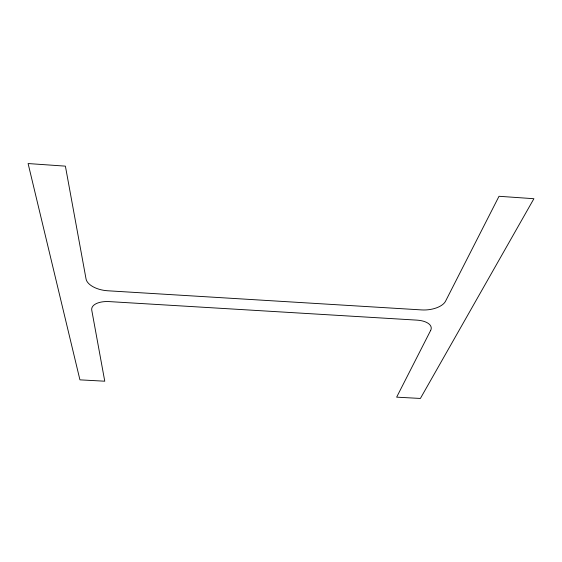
<?xml version="1.0" encoding="UTF-8"?>
<svg xmlns="http://www.w3.org/2000/svg" width="562" height="562" viewBox="0 0 562 562"><rect width="100%" height="100%" fill="white"/><g stroke="black" fill="none" stroke-linecap="round" stroke-linejoin="round"><path stroke-width="0.84" d="M430.675 330.386L396.646 397.158L420.39 398.451L533.9 198.709L499.014 196.286L445.561 301.176A19.853 10.088 -5 0 1 421.697 309.922L107.714 290.772A20.316 10.559 8.1 0 1 86.049 278.984L65.396 166.141L28.1 163.549L79.93 379.849L104.764 381.205L91.761 310.196A19.094 9.378 7.2 0 1 109.295 301.604L416.885 320.129A18.658 8.999 -4 0 1 430.675 330.386"/></g></svg>
